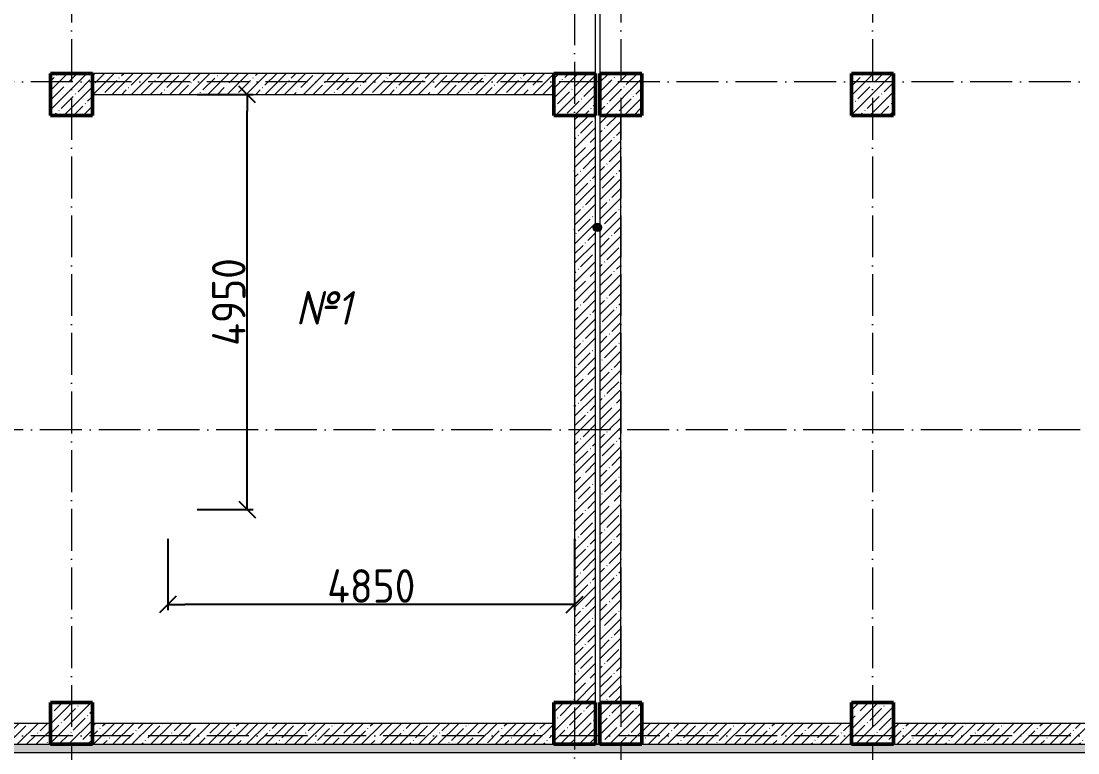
# Model space of a CAD drawing. Header units: millimetres. Extents: x -606178 to 312196, y -19338 to 632709.
# Drawn here: x -561717 to -549117, y 506873 to 515599 of the extents above; entities that cross this region are included whole.
import ezdxf

# ---------------------------------------------------------------- set-up
doc = ezdxf.new("R2010")
doc.units = ezdxf.units.MM
doc.linetypes.add('50_200_ШТРИХ_1Т_ш5_п1_п1_', pattern=[700, 500, -100, 0, -100])
for name, color, linetype, lineweight in [('A-FLOR-____-OTLN', 7, 'Continuous', 9), ('A-WALL-____-MCUT', 7, 'Continuous', 13), ('A-WALL-____-MCUT-1', 7, 'Continuous', 9), ('A-WALL-____-MCUT-3', 7, 'Continuous', 9), ('A-WALL-____-PATT-1', 7, 'Continuous', 9), ('A-WALL-FNSH-MCUT-1', 7, 'Continuous', 9), ('G-____-____-TEXT', 7, 'Continuous', 9), ('S-COLS-____-MCUT', 7, 'Continuous', 50), ('S-COLS-____-OTLN', 7, 'Continuous', 9), ('S-GRID-____-OTLN-1', 7, '50_200_ШТРИХ_1Т_ш5_п1_п1_', 9)]:
    doc.layers.add(name, color=color, linetype=linetype, lineweight=lineweight)
doc.styles.add('ISOCPEUR_I', font='isocpeui.ttf', dxfattribs={"width": 0.9, "height": 2.5})
doc.styles.add('СПДС', font='isocpeur.ttf', dxfattribs={"width": 0.9})
doc.dimstyles.new('Размера А3', dxfattribs={"dimtxt": 200, "dimasz": 100, "dimexe": 70, "dimexo": 100, "dimgap": 20, "dimtad": 1, "dimdec": 0, "dimrnd": 10, "dimzin": 0, "dimdsep": 46, "dimtxsty": 'СПДС', "dimblk": 'ARROWHEAD_6', "dimcen": 1, "dimclrd": 256, "dimclre": 256, "dimclrt": 256, "dimazin": 0, "dimtfac": 1, "dimtdec": 0, "dimtmove": 2, "dimatfit": 3, "dimfxl": 1, "dimtolj": 1, "dimtzin": 0, "dimarcsym": 0})
pattern_1 = [(45, (-600067.05, 451794.26), (-114.04925, 114.04925), []), (45, (-599953, 451794.26), (-114.04925, 114.04925), [201.612, -40.322, 3.353, -36.97])]

# ---------------------------------------------------------------- blocks, each defined once
blk = doc.blocks.new('BSC_Колонна _Прямоугольная - 500х500-V8-АР1_Кладочный план подвала в осях 1-64_Ю-ЯЯ')
at = {"layer": 'S-COLS-____-OTLN'}
h = blk.add_hatch(dxfattribs=at)
h.set_pattern_fill('FP_14', color=256, style=0, pattern_type=2)
h.set_pattern_definition([(45, (-44950, -55431.04), (-114.04925, 114.04925), []), (45, (-44835.95, -55431.04), (-114.04925, 114.04925), [201.613, -40.323, 3.353, -36.97])])
h.paths.add_polyline_path([(-250, -250), (250, -250), (250, 250), (-250, 250)], flags=0)
at = {"layer": 'S-COLS-____-MCUT'}
for p, q in [((250, 250), (-250, 250)), ((-250, 250), (-250, -250)), ((250, -250), (250, 250)), ((-250, -250), (250, -250))]:
    blk.add_line(p, q, dxfattribs=at)
blk = doc.blocks.new('BSC_Колонна _Прямоугольная - 500х500-V9-АР1_Кладочный план подвала в осях 1-64_Ю-ЯЯ')
at = {"layer": 'S-COLS-____-OTLN'}
h = blk.add_hatch(dxfattribs=at)
h.set_pattern_fill('FP_15', color=256, style=0, pattern_type=2)
h.set_pattern_definition([(45, (-44950, -62931.04), (-114.04925, 114.04925), []), (45, (-44835.95, -62931.04), (-114.04925, 114.04925), [201.613, -40.323, 3.353, -36.97])])
h.paths.add_polyline_path([(-250, -250), (250, -250), (250, 250), (-250, 250)], flags=0)
at = {"layer": 'S-COLS-____-MCUT'}
for p, q in [((250, 250), (-250, 250)), ((-250, 250), (-250, -250)), ((250, -250), (250, 250)), ((-250, -250), (250, -250))]:
    blk.add_line(p, q, dxfattribs=at)
blk = doc.blocks.new('BSC_Колонна _Прямоугольная - 500х500-V36-АР1_Кладочный план подвала в осях 1-64_Ю-ЯЯ')
at = {"layer": 'S-COLS-____-OTLN'}
h = blk.add_hatch(dxfattribs=at)
h.set_pattern_fill('FP_43', color=256, style=0, pattern_type=2)
h.set_pattern_definition([(45, (-38950, -55431.04), (-114.04925, 114.04925), []), (45, (-38835.95, -55431.04), (-114.04925, 114.04925), [201.613, -40.323, 3.353, -36.97])])
h.paths.add_polyline_path([(-250, -250), (250, -250), (250, 250), (-250, 250)], flags=0)
at = {"layer": 'S-COLS-____-MCUT'}
for p, q in [((250, 250), (-250, 250)), ((-250, 250), (-250, -250)), ((250, -250), (250, 250)), ((-250, -250), (250, -250))]:
    blk.add_line(p, q, dxfattribs=at)
blk = doc.blocks.new('BSC_Колонна _Прямоугольная - 500х500-V37-АР1_Кладочный план подвала в осях 1-64_Ю-ЯЯ')
at = {"layer": 'S-COLS-____-OTLN'}
h = blk.add_hatch(dxfattribs=at)
h.set_pattern_fill('FP_44', color=256, style=0, pattern_type=2)
h.set_pattern_definition([(45, (-38950, -62931.04), (-114.04925, 114.04925), []), (45, (-38835.95, -62931.04), (-114.04925, 114.04925), [201.613, -40.323, 3.353, -36.97])])
h.paths.add_polyline_path([(-250, -250), (250, -250), (250, 250), (-250, 250)], flags=0)
at = {"layer": 'S-COLS-____-MCUT'}
for p, q in [((250, 250), (-250, 250)), ((-250, 250), (-250, -250)), ((250, -250), (250, 250)), ((-250, -250), (250, -250))]:
    blk.add_line(p, q, dxfattribs=at)
blk = doc.blocks.new('BSC_Колонна _Прямоугольная - 500х500-V38-АР1_Кладочный план подвала в осях 1-64_Ю-ЯЯ')
at = {"layer": 'S-COLS-____-OTLN'}
h = blk.add_hatch(dxfattribs=at)
h.set_pattern_fill('FP_45', color=256, style=0, pattern_type=2)
h.set_pattern_definition([(45, (-48500, -55431.04), (-114.04925, 114.04925), []), (45, (-48385.95, -55431.04), (-114.04925, 114.04925), [201.613, -40.323, 3.353, -36.97])])
h.paths.add_polyline_path([(-250, -250), (250, -250), (250, 250), (-250, 250)], flags=0)
at = {"layer": 'S-COLS-____-MCUT'}
for p, q in [((250, 250), (-250, 250)), ((-250, 250), (-250, -250)), ((250, -250), (250, 250)), ((-250, -250), (250, -250))]:
    blk.add_line(p, q, dxfattribs=at)
blk = doc.blocks.new('BSC_Колонна _Прямоугольная - 500х500-V39-АР1_Кладочный план подвала в осях 1-64_Ю-ЯЯ')
at = {"layer": 'S-COLS-____-OTLN'}
h = blk.add_hatch(dxfattribs=at)
h.set_pattern_fill('FP_46', color=256, style=0, pattern_type=2)
h.set_pattern_definition([(45, (-48500, -62931.04), (-114.04925, 114.04925), []), (45, (-48385.95, -62931.04), (-114.04925, 114.04925), [201.613, -40.323, 3.353, -36.97])])
h.paths.add_polyline_path([(-250, -250), (250, -250), (250, 250), (-250, 250)], flags=0)
at = {"layer": 'S-COLS-____-MCUT'}
for p, q in [((250, 250), (-250, 250)), ((-250, 250), (-250, -250)), ((250, -250), (250, 250)), ((-250, -250), (250, -250))]:
    blk.add_line(p, q, dxfattribs=at)
blk = doc.blocks.new('BSC_Колонна _Прямоугольная - 500х500-V68-АР1_Кладочный план подвала в осях 1-64_Ю-ЯЯ')
at = {"layer": 'S-COLS-____-OTLN'}
h = blk.add_hatch(dxfattribs=at)
h.set_pattern_fill('FP_82', color=256, style=0, pattern_type=2)
h.set_pattern_definition([(45, (-45500, -55431.04), (-114.04925, 114.04925), []), (45, (-45385.95, -55431.04), (-114.04925, 114.04925), [201.613, -40.323, 3.353, -36.97])])
h.paths.add_polyline_path([(-250, -250), (250, -250), (250, 250), (-250, 250)], flags=0)
at = {"layer": 'S-COLS-____-MCUT'}
for p, q in [((250, 250), (-250, 250)), ((-250, 250), (-250, -250)), ((250, -250), (250, 250)), ((-250, -250), (250, -250))]:
    blk.add_line(p, q, dxfattribs=at)
blk = doc.blocks.new('BSC_Колонна _Прямоугольная - 500х500-V69-АР1_Кладочный план подвала в осях 1-64_Ю-ЯЯ')
at = {"layer": 'S-COLS-____-OTLN'}
h = blk.add_hatch(dxfattribs=at)
h.set_pattern_fill('FP_83', color=256, style=0, pattern_type=2)
h.set_pattern_definition([(45, (-45500, -62931.04), (-114.04925, 114.04925), []), (45, (-45385.95, -62931.04), (-114.04925, 114.04925), [201.613, -40.323, 3.353, -36.97])])
h.paths.add_polyline_path([(-250, -250), (250, -250), (250, 250), (-250, 250)], flags=0)
at = {"layer": 'S-COLS-____-MCUT'}
for p, q in [((250, 250), (-250, 250)), ((-250, 250), (-250, -250)), ((250, -250), (250, 250)), ((-250, -250), (250, -250))]:
    blk.add_line(p, q, dxfattribs=at)
blk = doc.blocks.new('ARROWHEAD_6')
at = {"color": 0, "linetype": 'Continuous'}
for p, q in [((0, 0), (-1, 0)), ((-0.5, -0.5), (0.5, 0.5))]:
    blk.add_line(p, q, dxfattribs=at)
blk = doc.blocks.new('*D4042')
at = {"lineweight": -2, "transparency": 16777216}
for p, q in [((-559967, 509425), (-559967, 508573)), ((-555117, 509425), (-555117, 508573)), ((-555317, 508643), (-559767, 508643))]:
    blk.add_line(p, q, dxfattribs=at)
at = {"layer": 'Defpoints', "color": 0, "transparency": 16777216}
for p in [(-559967, 509525), (-555117, 509525), (-559967, 508643)]:
    blk.add_point(p, dxfattribs=at)
at = {"lineweight": -2, "transparency": 16777216, "xscale": 200, "yscale": 200, "zscale": 200, "rotation": 180}
blk.add_blockref('ARROWHEAD_6', (-559967, 508643), dxfattribs=at)
at = {"lineweight": -2, "transparency": 16777216, "xscale": 200, "yscale": 200, "zscale": 200}
blk.add_blockref('ARROWHEAD_6', (-555117, 508643), dxfattribs=at)
at = {"lineweight": 25, "transparency": 16777216, "insert": (-557542, 508863), "char_height": 400, "attachment_point": 5, "style": 'СПДС'}
blk.add_mtext('\\A1;4850', dxfattribs=at)
blk = doc.blocks.new('*D4043')
at = {"lineweight": -2, "transparency": 16777216}
for p, q in [((-559617, 514725), (-558951, 514725)), ((-559021, 509975), (-559021, 514525)), ((-559617, 509775), (-558951, 509775))]:
    blk.add_line(p, q, dxfattribs=at)
at = {"layer": 'Defpoints', "color": 0, "transparency": 16777216}
for p in [(-559717, 514725), (-559021, 514725), (-559717, 509775)]:
    blk.add_point(p, dxfattribs=at)
at = {"lineweight": -2, "transparency": 16777216, "xscale": 200, "yscale": 200, "zscale": 200}
for p, rotation in [((-559021, 514725), 90), ((-559021, 509775), 270)]:
    blk.add_blockref('ARROWHEAD_6', p, dxfattribs=dict(at, rotation=rotation))
at = {"lineweight": 25, "transparency": 16777216, "insert": (-559241, 512250), "char_height": 400, "attachment_point": 5, "rotation": 90, "style": 'СПДС'}
blk.add_mtext('\\A1;4950', dxfattribs=at)

msp = doc.modelspace()

# ---------------------------------------------------------------- hatches: boundary and pattern name
at = {"layer": 'A-WALL-____-PATT-1'}
h = msp.add_hatch(dxfattribs=at)
h.set_pattern_fill('FP_1', color=256, style=0, pattern_type=2)
h.set_pattern_definition(pattern_1)
h.paths.add_polyline_path([(-560867.047, 514725.3011), (-555367.047, 514725.3011), (-555367.047, 514975.3011), (-560867.047, 514975.3011)], flags=0)
h = msp.add_hatch(dxfattribs=at)
h.set_pattern_fill('FP_1', color=256, style=0, pattern_type=2)
h.set_pattern_definition(pattern_1)
h.paths.add_polyline_path([(-555117.047, 507475.3011), (-554867.047, 507475.3011), (-554867.047, 514475.3011), (-555117.047, 514475.3011), (-555117.047, 507675.3011)], flags=0)
h = msp.add_hatch(dxfattribs=at)
h.set_pattern_fill('FP_1', color=256, style=0, pattern_type=2)
h.set_pattern_definition(pattern_1)
h.paths.add_polyline_path([(-554817.047, 507475.3011), (-554567.047, 507475.3011), (-554567.047, 514475.3011), (-554817.047, 514475.3011), (-554817.047, 507675.3011)], flags=0)
h = msp.add_hatch(dxfattribs=at)
h.set_pattern_fill('FP_1', color=256, style=0, pattern_type=2)
h.set_pattern_definition(pattern_1)
h.paths.add_polyline_path([(-561367.047, 506975.3011), (-561367.047, 507225.3011), (-563867.047, 507225.3011), (-563867.047, 506975.3011)], flags=0)
h = msp.add_hatch(dxfattribs=at)
h.set_pattern_fill('FP_1', color=256, style=0, pattern_type=2)
h.set_pattern_definition(pattern_1)
h.paths.add_polyline_path([(-560867.047, 506975.3011), (-555367.047, 506975.3011), (-555367.047, 507225.3011), (-560867.047, 507225.3011)], flags=0)
h = msp.add_hatch(dxfattribs=at)
h.set_pattern_fill('FP_1', color=256, style=0, pattern_type=2)
h.set_pattern_definition(pattern_1)
h.paths.add_polyline_path([(-554317.047, 506975.3011), (-551817.047, 506975.3011), (-551817.047, 507225.3011), (-554317.047, 507225.3011)], flags=0)
h = msp.add_hatch(dxfattribs=at)
h.set_pattern_fill('FP_1', color=256, style=0, pattern_type=2)
h.set_pattern_definition(pattern_1)
h.paths.add_polyline_path([(-545817.047, 506975.3011), (-545817.047, 507225.3011), (-551317.047, 507225.3011), (-551317.047, 506975.3011), (-550592.0622, 506975.3011)], flags=0)
h = msp.add_hatch(dxfattribs=at)
h.set_pattern_fill('FP_54', color=256, style=0, pattern_type=2)
h.set_pattern_definition([(0, (-600067.05, 451794.26), (120.967, 69.841), [80.645, -161.29]), (120, (-600067.05, 451794.26), (-120.96808, 69.84086), [80.645, -161.29]), (60, (-600067.05, 451794.26), (-8e-05, 139.68186), [0, -161.29, 80.645, 0])])
h.paths.add_polyline_path([(-536987.047, 506873.3011), (-536987.047, 506973.3011), (-602519.047, 506973.3011), (-602519.047, 506873.3011), (-550592.0622, 506873.3011)], flags=0)
at = {"layer": 'G-____-____-TEXT'}
h = msp.add_hatch(color=256, dxfattribs=at)
edge = h.paths.add_edge_path(flags=0)
edge.add_arc((-554845.2844, 513138.95), 50, 0, 360)

# ---------------------------------------------------------------- linework, layer by layer
at = {"layer": 'A-FLOR-____-OTLN'}
for p, q in [((-554867.047, 514975.3011), (-554867.047, 519325.3011)), ((-554817.047, 519075.3011), (-554817.047, 514975.3011))]:
    msp.add_line(p, q, dxfattribs=at)
at = {"layer": 'A-WALL-____-MCUT'}
msp.add_line((-525669.047, 506873.3011), (-602619.047, 506873.3011), dxfattribs=at)
at = {"layer": 'A-WALL-____-MCUT-1'}
for p, q in [((-555367.047, 514975.3011), (-560867.047, 514975.3011)), ((-560867.047, 514725.3011), (-555367.047, 514725.3011)), ((-555117.047, 514475.3011), (-555117.047, 507475.3011)), ((-554867.047, 507475.3011), (-554867.047, 514475.3011)), ((-554817.047, 514475.3011), (-554817.047, 507475.3011)), ((-554567.047, 507475.3011), (-554567.047, 514475.3011)), ((-561367.047, 507225.3011), (-563867.047, 507225.3011)), ((-555367.047, 507225.3011), (-560867.047, 507225.3011)), ((-551817.047, 507225.3011), (-554317.047, 507225.3011)), ((-545817.047, 507225.3011), (-551317.047, 507225.3011)), ((-563867.047, 506975.3011), (-561367.047, 506975.3011)), ((-560867.047, 506975.3011), (-555367.047, 506975.3011)), ((-554317.047, 506975.3011), (-551817.047, 506975.3011)), ((-551317.047, 506975.3011), (-545817.047, 506975.3011))]:
    msp.add_line(p, q, dxfattribs=at)
at = {"layer": 'A-WALL-____-MCUT-3'}
msp.add_line((-525567.047, 506973.3011), (-602519.047, 506973.3011), dxfattribs=at)
at = {"layer": 'A-WALL-FNSH-MCUT-1'}
msp.add_line((-554817.047, 506975.3011), (-554867.047, 506975.3011), dxfattribs=at)
at = {"layer": 'G-____-____-TEXT'}
msp.add_circle((-554845.2844, 513138.95), 50, dxfattribs=at)
at = {"layer": 'S-GRID-____-OTLN-1'}
for p, q in [((-561117.047, 542687.1106), (-561117.047, 504685.847)), ((-554567.047, 542687.1106), (-554567.047, 504685.847)), ((-551567.047, 542687.1106), (-551567.047, 504685.847)), ((-555117.047, 542417.6759), (-555117.047, 504824.0381)), ((-495992.6403, 514875.3011), (-604735.8172, 514875.3011)), ((-524587.0065, 510725.3011), (-604735.8172, 510725.3011)), ((-495992.6403, 507075.3011), (-604735.8172, 507075.3011))]:
    msp.add_line(p, q, dxfattribs=at)

# ---------------------------------------------------------------- block references
at = {"layer": 'S-COLS-____-OTLN'}
for name, p in [('BSC_Колонна _Прямоугольная - 500х500-V37-АР1_Кладочный план подвала в осях 1-64_Ю-ЯЯ', (-561117.047, 514725.3011)), ('BSC_Колонна _Прямоугольная - 500х500-V9-АР1_Кладочный план подвала в осях 1-64_Ю-ЯЯ', (-555117.047, 514725.3011)), ('BSC_Колонна _Прямоугольная - 500х500-V69-АР1_Кладочный план подвала в осях 1-64_Ю-ЯЯ', (-554567.047, 514725.3011)), ('BSC_Колонна _Прямоугольная - 500х500-V39-АР1_Кладочный план подвала в осях 1-64_Ю-ЯЯ', (-551567.047, 514725.3011)), ('BSC_Колонна _Прямоугольная - 500х500-V36-АР1_Кладочный план подвала в осях 1-64_Ю-ЯЯ', (-561117.047, 507225.3011)), ('BSC_Колонна _Прямоугольная - 500х500-V8-АР1_Кладочный план подвала в осях 1-64_Ю-ЯЯ', (-555117.047, 507225.3011)), ('BSC_Колонна _Прямоугольная - 500х500-V68-АР1_Кладочный план подвала в осях 1-64_Ю-ЯЯ', (-554567.047, 507225.3011)), ('BSC_Колонна _Прямоугольная - 500х500-V38-АР1_Кладочный план подвала в осях 1-64_Ю-ЯЯ', (-551567.047, 507225.3011))]:
    msp.add_blockref(name, p, dxfattribs=at)

# ---------------------------------------------------------------- texts
at = {"layer": 'G-____-____-TEXT', "insert": (-558444.6008, 512379.2811), "char_height": 400, "width": 2763.416813, "attachment_point": 1, "style": 'ISOCPEUR_I'}
msp.add_mtext('№1', dxfattribs=at)

# ---------------------------------------------------------------- dimensions: what is measured, and where the dimension line sits
at = {"lineweight": 25}
dim = msp.add_linear_dim(base=(-559020.7642, 514725.3011), p1=(-559717.047, 509775.3011), p2=(-559717.047, 514725.3011), angle=90, dimstyle='Размера А3', override={"dimtxt": 400, "dimasz": 200}, dxfattribs=at)
dim.commit()
dim.dimension.update_dxf_attribs({"geometry": '*D4043', "text_midpoint": (-559240.7642, 512250.3011)})
dim = msp.add_linear_dim(base=(-559967.047, 508642.7015), p1=(-555117.047, 509525.3011), p2=(-559967.047, 509525.3011), dimstyle='Размера А3', override={"dimtxt": 400, "dimasz": 200}, dxfattribs=at)
dim.commit()
dim.dimension.update_dxf_attribs({"geometry": '*D4042', "text_midpoint": (-557542.047, 508862.7015)})

doc.saveas('drawing.dxf')
